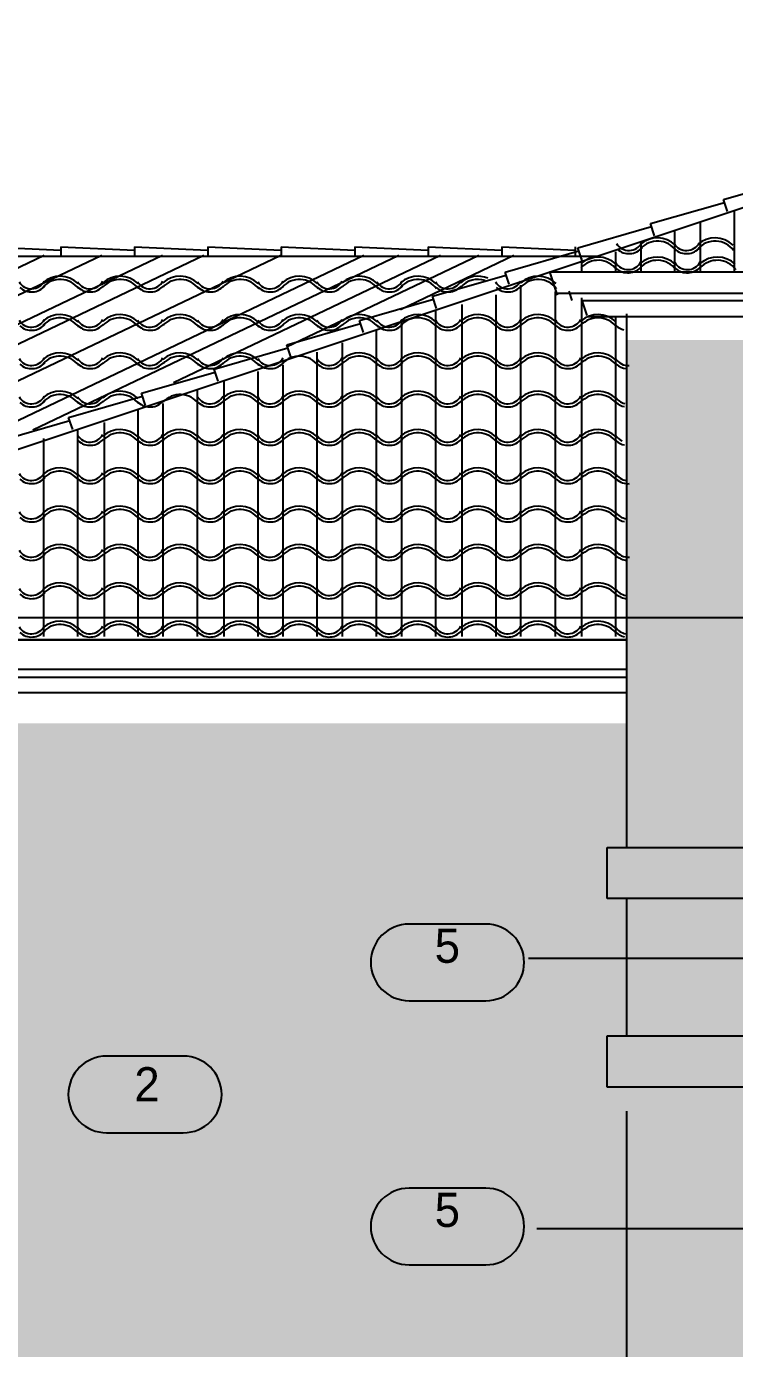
# Model space of a CAD drawing. Extents: x -92740 to -63661, y -15771 to -4391.
# Drawn here: x -86345.8 to -86179.6, y -8992 to -8681.6 of the extents above; entities that cross this region are included whole.
import ezdxf
from ezdxf.enums import TextEntityAlignment as Align

# ---------------------------------------------------------------- set-up
doc = ezdxf.new("R2010")
doc.units = 0
doc.header["$MEASUREMENT"] = 0
for name, color, linetype in [('B1NOTES', 2, 'Continuous'), ('ELEVATIONS', 7, 'Continuous'), ('ROOFTILE', 7, 'Continuous'), ('STUCCO', 4, 'Continuous')]:
    doc.layers.add(name, color=color, linetype=linetype)
doc.styles.add('DCADTXTSTYLE1', font='AVG_TP')
pattern_1 = [(20, (0, 0), (-2.1376259, 5.8730789), [-6.09375015, 0.15625]), (55, (0, 0), (-5.11970028, 3.58485273), [-6.09375015, 0.15625]), (80, (0, 0), (-6.15504846, 1.0853011), [-6.09375015, 0.15625])]

msp = doc.modelspace()

# ---------------------------------------------------------------- hatches: boundary and pattern name
at = {"layer": 'STUCCO', "linetype": 'Continuous', "ltscale": 18}
h = msp.add_hatch(dxfattribs=at)
h.set_pattern_fill('cement', color=9, scale=1.5625, style=0, pattern_type=2)
h.set_pattern_definition(pattern_1)
h.paths.add_polyline_path([(-86090.25, -9281), (-86043.75, -9281), (-86043.75, -8755.25), (-86205, -8755.25), (-86205, -8880.5), (-86163, -8880.5), (-86163, -8867), (-86158.5, -8858), (-86154, -8851.25), (-86145, -8845.25), (-86130, -8840.75), (-86114.25, -8842.25), (-86100, -8850.5), (-86091.75, -8862.5), (-86089.5, -8868.5), (-86088, -8879), (-86094, -8879), (-86094, -8891), (-86088.75, -8891), (-86088.75, -8924), (-86093.25, -8924), (-86093.25, -8936), (-86088.75, -8936)], flags=0)
h = msp.add_hatch(dxfattribs=at)
h.set_pattern_fill('cement', color=9, scale=1.5625, style=0, pattern_type=2)
h.set_pattern_definition(pattern_1)
h.paths.add_polyline_path([(-86205, -8880.5), (-86205, -8845.25), (-86491.5, -8845.25), (-86491.5, -8991.5), (-86440.5, -8991.5), (-86378.19, -9020.83), (-86378.19, -9029.75), (-86408.25, -9029.75), (-86408.25, -9047), (-86370.91, -9064.96), (-86309.25, -9064.96), (-86232, -9098.75), (-86232, -9106.25), (-86234.25, -9106.25), (-86234.25, -9108.5), (-86235.75, -9107), (-86235.75, -9110.75), (-86246.25, -9110.75), (-86246.25, -9123.5), (-86184.75, -9152.75), (-86184.75, -9158), (-86189.25, -9158), (-86189.25, -9159.5), (-86192.25, -9159.5), (-86192.25, -9161.75), (-86219.25, -9161.75), (-86219.25, -9304.25), (-86161.5, -9304.25), (-86161.5, -8936.75), (-86093.25, -8936.75), (-86093.25, -8925.5), (-86160.75, -8925.5), (-86160.75, -8880.5)], flags=0)

# ---------------------------------------------------------------- linework, layer by layer
at = {"layer": 'B1NOTES', "color": 1, "linetype": 'Continuous', "ltscale": 18}
for p, q in [((-86238, -8892.33), (-86256, -8892.33)), ((-86229, -8901.33), (-86229, -8901.33)), ((-86256, -8910.33), (-86238, -8910.33)), ((-86309, -8923.33), (-86327, -8923.33)), ((-86300, -8932.33), (-86300, -8932.33)), ((-86327, -8941.33), (-86309, -8941.33)), ((-86238, -8954.33), (-86256, -8954.33)), ((-86229, -8963.33), (-86229, -8963.33)), ((-86256, -8972.33), (-86238, -8972.33))]:
    msp.add_line(p, q, dxfattribs=at)
for centre, start, end in [((-86256, -8901.33), 90, 180), ((-86238, -8901.33), 0, 90), ((-86256, -8901.33), 180, 270), ((-86238, -8901.33), 270, 360), ((-86327, -8932.33), 90, 180), ((-86309, -8932.33), 0, 90), ((-86327, -8932.33), 180, 270), ((-86309, -8932.33), 270, 360), ((-86256, -8963.33), 90, 180), ((-86238, -8963.33), 0, 90), ((-86256, -8963.33), 180, 270), ((-86238, -8963.33), 270, 360)]:
    msp.add_arc(centre, 9, start, end, dxfattribs=at)
at = {"layer": 'ELEVATIONS', "color": 1, "linetype": 'Continuous', "ltscale": 18}
for p, q in [((-86487.72, -8827.48), (-86050.12, -8681.61)), ((-86182.23, -8722.2), (-86164.92, -8717.21)), ((-86199.31, -8727.89), (-86182, -8722.91)), ((-86181.28, -8725.04), (-86182.23, -8722.2)), ((-86216.39, -8733.58), (-86199.07, -8728.6)), ((-86198.36, -8730.73), (-86199.31, -8727.89)), ((-86355, -8733.36), (-86337.75, -8734.11)), ((-86337.75, -8733.36), (-86337.75, -8735.61)), ((-86337.75, -8733.36), (-86320.5, -8734.11)), ((-86320.5, -8733.36), (-86320.5, -8735.61)), ((-86320.5, -8733.36), (-86303.25, -8734.11)), ((-86303.25, -8733.36), (-86303.25, -8735.61)), ((-86303.25, -8733.36), (-86286, -8734.11)), ((-86286, -8733.36), (-86286, -8735.61)), ((-86286, -8733.36), (-86268.75, -8734.11)), ((-86268.75, -8733.36), (-86268.75, -8735.61)), ((-86268.75, -8733.36), (-86251.5, -8734.11)), ((-86251.5, -8733.36), (-86251.5, -8735.61)), ((-86251.5, -8733.36), (-86234.25, -8734.11)), ((-86234.25, -8733.36), (-86234.25, -8735.61)), ((-86234.25, -8733.36), (-86217, -8734.11)), ((-86217, -8733.36), (-86217, -8735.61)), ((-86215.44, -8736.43), (-86216.39, -8733.58)), ((-86211, -8735.61), (-86352.61, -8735.61)), ((-86233.46, -8739.27), (-86216.15, -8734.29)), ((-86250.54, -8744.96), (-86233.22, -8739.98)), ((-86232.51, -8742.12), (-86233.46, -8739.27)), ((-86223.03, -8739.25), (-86221.22, -8744.68)), ((-86223.03, -8739.25), (-86029.5, -8739.25)), ((-86267.61, -8750.66), (-86250.3, -8745.67)), ((-86249.59, -8747.81), (-86250.54, -8744.96)), ((-86221.37, -8744.23), (-86028, -8744.23)), ((-86218.52, -8743.78), (-86217.81, -8745.91)), ((-86215.44, -8745.91), (-86214.25, -8749.47)), ((-86215.44, -8745.91), (-86029.5, -8745.91)), ((-86204.97, -8749.11), (-86204.97, -8874.36)), ((-86284.69, -8756.35), (-86267.38, -8751.37)), ((-86266.67, -8753.5), (-86267.61, -8750.66)), ((-86214.16, -8749.73), (-86036.25, -8749.73)), ((-86301.77, -8762.04), (-86284.45, -8757.06)), ((-86283.74, -8759.19), (-86284.69, -8756.35)), ((-86318.84, -8767.73), (-86301.53, -8762.75)), ((-86300.82, -8764.89), (-86301.77, -8762.04)), ((-86317.89, -8770.58), (-86318.84, -8767.73)), ((-86335.92, -8773.42), (-86318.61, -8768.44)), ((-86353, -8779.12), (-86335.68, -8774.14)), ((-86334.97, -8776.27), (-86335.92, -8773.42)), ((-86204.97, -8825.61), (-86491.17, -8825.61)), ((-86486.06, -8832.46), (-86204.97, -8832.46)), ((-86482.4, -8834.4), (-86204.97, -8834.4)), ((-86478.85, -8837.96), (-86204.97, -8837.96)), ((-86209.5, -8874.36), (-86158.5, -8874.36)), ((-86209.5, -8886.36), (-86209.5, -8874.36)), ((-86158.5, -8886.36), (-86209.5, -8886.36)), ((-86204.97, -8886.36), (-86204.97, -8918.61)), ((-86209.5, -8918.61), (-86085, -8918.61)), ((-86209.5, -8930.61), (-86209.5, -8918.61)), ((-86085, -8930.61), (-86209.5, -8930.61)), ((-86204.97, -8936.28), (-86204.97, -9144.03))]:
    msp.add_line(p, q, dxfattribs=at)
at = {"layer": 'ELEVATIONS', "color": 2, "linetype": 'Continuous', "ltscale": 18}
for p, q in [((-86591.25, -8820.36), (-85560.71, -8820.36)), ((-86489.25, -8825.61), (-86204.97, -8825.61))]:
    msp.add_line(p, q, dxfattribs=at)
at = {"layer": 'ELEVATIONS', "color": 2, "linetype": 'Continuous', "ltscale": 12}
for p, q in [((-86228, -8900.33), (-86141, -8900.33)), ((-86226, -8963.83), (-86141.5, -8963.83))]:
    msp.add_line(p, q, dxfattribs=at)
at = {"layer": 'ROOFTILE', "color": 7, "linetype": 'Continuous', "ltscale": 18}
for p, q in [((-86187.62, -8739.36), (-86187.62, -8727.45)), ((-86179.65, -8739.36), (-86179.65, -8724.79)), ((-86193.62, -8739.36), (-86193.62, -8729.45)), ((-86201.53, -8739.36), (-86201.53, -8732.44)), ((-86491.17, -8806.7), (-86341.65, -8735.3)), ((-86491.17, -8819.95), (-86313.9, -8735.3)), ((-86490.9, -8813.01), (-86328.15, -8735.3)), ((-86487, -8822.61), (-86304.15, -8735.3)), ((-86469, -8822.61), (-86286.15, -8735.3)), ((-86372.91, -8786.04), (-86266.65, -8735.3)), ((-86344.36, -8776.34), (-86258.4, -8735.3)), ((-86311.33, -8765.23), (-86248.65, -8735.3)), ((-86284.78, -8756.85), (-86239.65, -8735.3)), ((-86258.05, -8748.03), (-86231.4, -8735.3)), ((-86215.44, -8739.36), (-86215.44, -8736.11)), ((-86207.47, -8739.36), (-86207.47, -8734.49)), ((-86229.75, -8824.86), (-86229.75, -8742.36)), ((-86235.57, -8824.86), (-86235.57, -8744.61)), ((-86221.64, -8824.86), (-86221.64, -8743.86)), ((-86215.44, -8824.86), (-86215.44, -8745.36)), ((-86249.74, -8824.86), (-86249.74, -8748.36)), ((-86243.54, -8824.86), (-86243.54, -8746.86)), ((-86257.71, -8824.86), (-86257.71, -8750.61)), ((-86207.47, -8824.86), (-86207.47, -8749.86)), ((-86263.65, -8824.86), (-86263.65, -8752.86)), ((-86277.56, -8824.86), (-86277.56, -8758.11)), ((-86271.62, -8824.86), (-86271.62, -8755.86)), ((-86285.53, -8824.86), (-86285.53, -8761.11)), ((-86299.44, -8824.86), (-86299.44, -8764.86)), ((-86291.47, -8824.86), (-86291.47, -8762.61)), ((-86305.64, -8824.86), (-86305.64, -8767.11)), ((-86313.75, -8824.86), (-86313.75, -8770.11)), ((-86319.57, -8824.86), (-86319.57, -8771.61)), ((-86333.74, -8824.86), (-86333.74, -8776.11)), ((-86327.54, -8824.86), (-86327.54, -8774.61)), ((-86341.71, -8824.86), (-86341.71, -8778.36))]:
    msp.add_line(p, q, dxfattribs=at)
for centre, radius, start, end in [((-86204.38, -8730.76), 3.44, 211.6504, 331.6052), ((-86204.38, -8730.76), 4.19, 228.3381, 319.0707), ((-86197.69, -8737.42), 6.16, 46.5154, 131.1465), ((-86197.69, -8737.42), 5.41, 36.0644, 138.0128), ((-86190.88, -8730.76), 3.44, 211.6504, 331.6052), ((-86190.88, -8730.76), 4.19, 228.3381, 319.0707), ((-86184.19, -8737.42), 6.16, 46.5154, 131.1465), ((-86184.19, -8737.42), 5.41, 36.0644, 138.0128), ((-86211.67, -8741.92), 6.16, 46.5154, 131.1465), ((-86211.67, -8741.92), 5.41, 36.0644, 138.0128), ((-86204.62, -8735.26), 3.44, 211.6504, 331.6052), ((-86197.76, -8741.92), 6.16, 46.5154, 131.1465), ((-86197.76, -8741.92), 5.41, 36.0644, 138.0128), ((-86190.72, -8735.26), 3.44, 211.6504, 331.6052), ((-86183.67, -8741.92), 6.16, 46.5154, 131.1465), ((-86183.67, -8741.92), 5.41, 36.0644, 138.0128), ((-86204.62, -8735.26), 4.19, 228.3381, 319.0707), ((-86190.72, -8735.26), 4.19, 228.3381, 319.0707), ((-86344.63, -8739.76), 3.44, 211.6504, 331.6052), ((-86344.63, -8739.76), 4.19, 228.3381, 319.0707), ((-86337.94, -8746.42), 6.16, 46.5154, 131.1465), ((-86337.94, -8746.42), 5.41, 36.0644, 138.0128), ((-86330.9, -8739.76), 3.44, 211.6504, 331.6052), ((-86330.9, -8739.76), 4.19, 228.3381, 319.0707), ((-86323.85, -8746.42), 6.16, 46.5154, 131.1465), ((-86323.85, -8746.42), 5.41, 36.0644, 138.0128), ((-86316.81, -8739.76), 3.44, 211.6504, 331.6052), ((-86316.81, -8739.76), 4.19, 228.3381, 319.0707), ((-86309.75, -8746.42), 6.16, 46.5154, 131.1465), ((-86309.75, -8746.42), 5.41, 36.0644, 138.0128), ((-86302.71, -8739.76), 3.44, 211.6504, 331.6052), ((-86302.71, -8739.76), 4.19, 228.3381, 319.0707), ((-86295.67, -8746.42), 6.16, 46.5154, 131.1465), ((-86295.67, -8746.42), 5.41, 36.0644, 138.0128), ((-86288.62, -8739.76), 3.44, 211.6504, 331.6052), ((-86288.62, -8739.76), 4.19, 228.3381, 319.0707), ((-86281.76, -8746.42), 6.16, 46.5154, 131.1465), ((-86281.76, -8746.42), 5.41, 36.0644, 138.0128), ((-86274.72, -8739.76), 3.44, 211.6504, 331.6052), ((-86274.72, -8739.76), 4.19, 228.3381, 319.0707), ((-86267.67, -8746.42), 6.16, 46.5154, 131.1465), ((-86267.67, -8746.42), 5.41, 36.0644, 138.0128), ((-86260.63, -8739.76), 3.44, 211.6504, 331.6052), ((-86260.63, -8739.76), 4.19, 228.3381, 319.0707), ((-86253.94, -8746.42), 6.16, 46.5154, 131.1465), ((-86253.94, -8746.42), 5.41, 36.0644, 138.0128), ((-86246.9, -8739.76), 3.44, 211.6504, 331.6052), ((-86246.9, -8739.76), 4.19, 228.3381, 319.0707), ((-86239.85, -8746.42), 6.16, 67.5766, 131.1465), ((-86239.85, -8746.42), 5.41, 71.5604, 138.0128), ((-86232.81, -8739.76), 3.44, 211.6504, 331.6052), ((-86232.81, -8739.76), 4.19, 228.3381, 319.0707), ((-86225.75, -8746.42), 6.16, 46.5154, 131.1465), ((-86225.75, -8746.42), 5.41, 36.0644, 138.0128), ((-86337.94, -8755.42), 6.16, 46.5154, 131.1465), ((-86323.85, -8755.42), 6.16, 46.5154, 131.1465), ((-86309.75, -8755.42), 6.16, 46.5154, 131.1465), ((-86295.67, -8755.42), 6.16, 46.5154, 131.1465), ((-86281.76, -8755.42), 6.16, 46.5154, 131.1465), ((-86267.67, -8755.42), 6.16, 46.5154, 131.1465), ((-86253.94, -8755.42), 6.16, 46.5154, 131.1465), ((-86239.85, -8755.42), 6.16, 46.5154, 131.1465), ((-86225.75, -8755.42), 6.16, 46.5154, 131.1465), ((-86211.67, -8755.42), 6.16, 46.5154, 131.1465), ((-86344.63, -8748.76), 3.44, 211.6504, 331.6052), ((-86344.63, -8748.76), 4.19, 228.3381, 319.0707), ((-86337.94, -8755.42), 5.41, 36.0644, 138.0128), ((-86330.9, -8748.76), 3.44, 211.6504, 331.6052), ((-86330.9, -8748.76), 4.19, 228.3381, 319.0707), ((-86323.85, -8755.42), 5.41, 36.0644, 138.0128), ((-86316.81, -8748.76), 3.44, 211.6504, 331.6052), ((-86316.81, -8748.76), 4.19, 228.3381, 319.0707), ((-86309.75, -8755.42), 5.41, 36.0644, 138.0128), ((-86302.71, -8748.76), 3.44, 211.6504, 331.6052), ((-86302.71, -8748.76), 4.19, 228.3381, 319.0707), ((-86295.67, -8755.42), 5.41, 36.0644, 138.0128), ((-86288.62, -8748.76), 3.44, 211.6504, 331.6052), ((-86288.62, -8748.76), 4.19, 228.3381, 319.0707), ((-86281.76, -8755.42), 5.41, 36.0644, 138.0128), ((-86274.72, -8748.76), 3.44, 211.6504, 331.6052), ((-86274.72, -8748.76), 4.19, 228.3381, 319.0707), ((-86267.67, -8755.42), 5.41, 36.0644, 138.0128), ((-86260.63, -8748.76), 3.44, 211.6504, 331.6052), ((-86260.63, -8748.76), 4.19, 228.3381, 319.0707), ((-86253.94, -8755.42), 5.41, 36.0644, 138.0128), ((-86246.9, -8748.76), 3.44, 211.6504, 331.6052), ((-86246.9, -8748.76), 4.19, 228.3381, 319.0707), ((-86239.85, -8755.42), 5.41, 36.0644, 138.0128), ((-86232.81, -8748.76), 3.44, 211.6504, 331.6052), ((-86232.81, -8748.76), 4.19, 228.3381, 319.0707), ((-86225.75, -8755.42), 5.41, 36.0644, 138.0128), ((-86218.71, -8748.76), 3.44, 211.6504, 331.6052), ((-86218.71, -8748.76), 4.19, 228.3381, 319.0707), ((-86211.67, -8755.42), 5.41, 36.0644, 138.0128), ((-86204.62, -8748.76), 4.19, 228.3381, 256.932), ((-86337.94, -8764.42), 6.16, 46.5154, 131.1465), ((-86323.85, -8764.42), 6.16, 46.5154, 131.1465), ((-86309.75, -8764.42), 6.16, 46.5154, 131.1465), ((-86295.67, -8764.42), 6.16, 46.5154, 131.1465), ((-86267.67, -8764.42), 6.16, 46.5154, 131.1465), ((-86253.94, -8764.42), 6.16, 46.5154, 131.1465), ((-86239.85, -8764.42), 6.16, 46.5154, 131.1465), ((-86225.75, -8764.42), 6.16, 46.5154, 131.1465), ((-86211.67, -8764.42), 6.16, 46.5154, 131.1465), ((-86344.63, -8757.76), 3.44, 211.6504, 331.6052), ((-86344.63, -8757.76), 4.19, 228.3381, 319.0707), ((-86337.94, -8764.42), 5.41, 36.0644, 138.0128), ((-86330.9, -8757.76), 3.44, 211.6504, 331.6052), ((-86330.9, -8757.76), 4.19, 228.3381, 319.0707), ((-86323.85, -8764.42), 5.41, 36.0644, 138.0128), ((-86316.81, -8757.76), 3.44, 211.6504, 331.6052), ((-86316.81, -8757.76), 4.19, 228.3381, 319.0707), ((-86309.75, -8764.42), 5.41, 36.0644, 138.0128), ((-86302.71, -8757.76), 3.44, 211.6504, 331.6052), ((-86302.71, -8757.76), 4.19, 228.3381, 319.0707), ((-86295.67, -8764.42), 5.41, 36.0644, 138.0128), ((-86288.62, -8757.76), 3.44, 211.6504, 331.6052), ((-86288.62, -8757.76), 4.19, 228.3381, 319.0707), ((-86281.76, -8764.42), 5.41, 36.0644, 138.0128), ((-86274.72, -8757.76), 3.44, 211.6504, 331.6052), ((-86274.72, -8757.76), 4.19, 228.3381, 319.0707), ((-86267.67, -8764.42), 5.41, 36.0644, 138.0128), ((-86260.63, -8757.76), 3.44, 211.6504, 331.6052), ((-86260.63, -8757.76), 4.19, 228.3381, 319.0707), ((-86253.94, -8764.42), 5.41, 36.0644, 138.0128), ((-86246.9, -8757.76), 3.44, 211.6504, 331.6052), ((-86246.9, -8757.76), 4.19, 228.3381, 319.0707), ((-86239.85, -8764.42), 5.41, 36.0644, 138.0128), ((-86232.81, -8757.76), 3.44, 211.6504, 331.6052), ((-86232.81, -8757.76), 4.19, 228.3381, 319.0707), ((-86225.75, -8764.42), 5.41, 36.0644, 138.0128), ((-86218.71, -8757.76), 3.44, 211.6504, 331.6052), ((-86218.71, -8757.76), 4.19, 228.3381, 319.0707), ((-86211.67, -8764.42), 5.41, 36.0644, 138.0128), ((-86204.62, -8757.76), 3.44, 211.6504, 275.2266), ((-86204.62, -8757.76), 4.19, 228.3381, 264.7683), ((-86337.94, -8773.42), 6.16, 46.5154, 131.1465), ((-86337.94, -8773.42), 5.41, 36.0644, 138.0128), ((-86323.85, -8773.42), 6.16, 46.5154, 131.1465), ((-86323.85, -8773.42), 5.41, 36.0644, 138.0128), ((-86309.75, -8773.42), 5.41, 36.0644, 138.0128), ((-86295.67, -8773.42), 6.16, 46.5154, 131.1465), ((-86295.67, -8773.42), 5.41, 36.0644, 138.0128), ((-86281.76, -8773.42), 6.16, 46.5154, 131.1465), ((-86281.76, -8773.42), 5.41, 36.0644, 138.0128), ((-86267.67, -8773.42), 6.16, 46.5154, 131.1465), ((-86267.67, -8773.42), 5.41, 36.0644, 138.0128), ((-86253.94, -8773.42), 6.16, 46.5154, 131.1465), ((-86253.94, -8773.42), 5.41, 36.0644, 138.0128), ((-86239.85, -8773.42), 6.16, 46.5154, 131.1465), ((-86239.85, -8773.42), 5.41, 36.0644, 138.0128), ((-86225.75, -8773.42), 6.16, 46.5154, 131.1465), ((-86225.75, -8773.42), 5.41, 36.0644, 138.0128), ((-86211.67, -8773.42), 6.16, 46.5154, 131.1465), ((-86211.67, -8773.42), 5.41, 36.0644, 138.0128), ((-86344.63, -8766.76), 3.44, 211.6504, 331.6052), ((-86344.63, -8766.76), 4.19, 228.3381, 319.0707), ((-86330.9, -8766.76), 3.44, 211.6504, 331.6052), ((-86330.9, -8766.76), 4.19, 228.3381, 319.0707), ((-86316.81, -8766.76), 4.19, 228.3381, 319.0707), ((-86302.71, -8766.76), 3.44, 211.6504, 331.6052), ((-86302.71, -8766.76), 4.19, 228.3381, 319.0707), ((-86288.62, -8766.76), 3.44, 211.6504, 331.6052), ((-86288.62, -8766.76), 4.19, 228.3381, 319.0707), ((-86274.72, -8766.76), 3.44, 211.6504, 331.6052), ((-86274.72, -8766.76), 4.19, 228.3381, 319.0707), ((-86260.63, -8766.76), 3.44, 211.6504, 331.6052), ((-86260.63, -8766.76), 4.19, 228.3381, 319.0707), ((-86246.9, -8766.76), 3.44, 211.6504, 331.6052), ((-86246.9, -8766.76), 4.19, 228.3381, 319.0707), ((-86232.81, -8766.76), 3.44, 211.6504, 331.6052), ((-86232.81, -8766.76), 4.19, 228.3381, 319.0707), ((-86218.71, -8766.76), 3.44, 211.6504, 331.6052), ((-86218.71, -8766.76), 4.19, 228.3381, 319.0707), ((-86204.62, -8766.76), 3.44, 211.6504, 256.932), ((-86204.62, -8766.76), 4.19, 228.3381, 258.634), ((-86330.9, -8775.76), 3.44, 211.6504, 331.6052), ((-86323.85, -8782.42), 6.16, 46.5154, 131.1465), ((-86323.85, -8782.42), 5.41, 36.0644, 138.0128), ((-86316.81, -8775.76), 3.44, 211.6504, 331.6052), ((-86309.75, -8782.42), 6.16, 46.5154, 131.1465), ((-86309.75, -8782.42), 5.41, 36.0644, 138.0128), ((-86302.71, -8775.76), 3.44, 211.6504, 331.6052), ((-86295.67, -8782.42), 6.16, 46.5154, 131.1465), ((-86295.67, -8782.42), 5.41, 36.0644, 138.0128), ((-86288.62, -8775.76), 3.44, 211.6504, 331.6052), ((-86281.76, -8782.42), 6.16, 46.5154, 131.1465), ((-86281.76, -8782.42), 5.41, 36.0644, 138.0128), ((-86274.72, -8775.76), 3.44, 211.6504, 331.6052), ((-86267.67, -8782.42), 6.16, 46.5154, 131.1465), ((-86267.67, -8782.42), 5.41, 36.0644, 138.0128), ((-86260.63, -8775.76), 3.44, 211.6504, 331.6052), ((-86253.94, -8782.42), 6.16, 46.5154, 131.1465), ((-86253.94, -8782.42), 5.41, 36.0644, 138.0128), ((-86246.9, -8775.76), 3.44, 211.6504, 331.6052), ((-86239.85, -8782.42), 6.16, 46.5154, 131.1465), ((-86239.85, -8782.42), 5.41, 36.0644, 138.0128), ((-86232.81, -8775.76), 3.44, 211.6504, 331.6052), ((-86225.75, -8782.42), 6.16, 46.5154, 131.1465), ((-86225.75, -8782.42), 5.41, 36.0644, 138.0128), ((-86218.71, -8775.76), 3.44, 211.6504, 331.6052), ((-86211.67, -8782.42), 6.16, 46.5154, 131.1465), ((-86211.67, -8782.42), 5.41, 36.0644, 138.0128), ((-86330.9, -8775.76), 4.19, 228.3381, 319.0707), ((-86316.81, -8775.76), 4.19, 228.3381, 319.0707), ((-86302.71, -8775.76), 4.19, 228.3381, 319.0707), ((-86288.62, -8775.76), 4.19, 228.3381, 319.0707), ((-86274.72, -8775.76), 4.19, 228.3381, 319.0707), ((-86260.63, -8775.76), 4.19, 228.3381, 319.0707), ((-86246.9, -8775.76), 4.19, 228.3381, 319.0707), ((-86232.81, -8775.76), 4.19, 228.3381, 319.0707), ((-86218.71, -8775.76), 4.19, 228.3381, 319.0707), ((-86204.62, -8775.76), 3.44, 211.6504, 246.5784), ((-86204.62, -8775.76), 4.19, 228.3381, 258.634), ((-86344.63, -8784.76), 3.44, 211.6504, 331.6052), ((-86337.94, -8791.42), 6.16, 46.5154, 131.1465), ((-86337.94, -8791.42), 5.41, 36.0644, 138.0128), ((-86330.9, -8784.76), 3.44, 211.6504, 331.6052), ((-86323.85, -8791.42), 6.16, 46.5154, 131.1465), ((-86323.85, -8791.42), 5.41, 36.0644, 138.0128), ((-86316.81, -8784.76), 3.44, 211.6504, 331.6052), ((-86309.75, -8791.42), 6.16, 46.5154, 131.1465), ((-86309.75, -8791.42), 5.41, 36.0644, 138.0128), ((-86302.71, -8784.76), 3.44, 211.6504, 331.6052), ((-86295.67, -8791.42), 6.16, 46.5154, 131.1465), ((-86295.67, -8791.42), 5.41, 36.0644, 138.0128), ((-86288.62, -8784.76), 3.44, 211.6504, 331.6052), ((-86281.76, -8791.42), 6.16, 46.5154, 131.1465), ((-86281.76, -8791.42), 5.41, 36.0644, 138.0128), ((-86274.72, -8784.76), 3.44, 211.6504, 331.6052), ((-86267.67, -8791.42), 6.16, 46.5154, 131.1465), ((-86267.67, -8791.42), 5.41, 36.0644, 138.0128), ((-86260.63, -8784.76), 3.44, 211.6504, 331.6052), ((-86253.94, -8791.42), 6.16, 46.5154, 131.1465), ((-86253.94, -8791.42), 5.41, 36.0644, 138.0128), ((-86246.9, -8784.76), 3.44, 211.6504, 331.6052), ((-86239.85, -8791.42), 6.16, 46.5154, 131.1465), ((-86239.85, -8791.42), 5.41, 36.0644, 138.0128), ((-86232.81, -8784.76), 3.44, 211.6504, 331.6052), ((-86225.75, -8791.42), 6.16, 46.5154, 131.1465), ((-86225.75, -8791.42), 5.41, 36.0644, 138.0128), ((-86218.71, -8784.76), 3.44, 211.6504, 331.6052), ((-86211.67, -8791.42), 6.16, 46.5154, 131.1465), ((-86211.67, -8791.42), 5.41, 36.0644, 138.0128), ((-86204.62, -8784.76), 3.44, 211.6504, 264.7683), ((-86344.63, -8784.76), 4.19, 228.3381, 319.0707), ((-86330.9, -8784.76), 4.19, 228.3381, 319.0707), ((-86316.81, -8784.76), 4.19, 228.3381, 319.0707), ((-86302.71, -8784.76), 4.19, 228.3381, 319.0707), ((-86288.62, -8784.76), 4.19, 228.3381, 319.0707), ((-86274.72, -8784.76), 4.19, 228.3381, 319.0707), ((-86260.63, -8784.76), 4.19, 228.3381, 319.0707), ((-86246.9, -8784.76), 4.19, 228.3381, 319.0707), ((-86232.81, -8784.76), 4.19, 228.3381, 319.0707), ((-86218.71, -8784.76), 4.19, 228.3381, 319.0707), ((-86204.62, -8784.76), 4.19, 228.3381, 275.2266), ((-86344.63, -8793.76), 3.44, 211.6504, 331.6052), ((-86337.94, -8800.42), 6.16, 46.5154, 131.1465), ((-86337.94, -8800.42), 5.41, 36.0644, 138.0128), ((-86330.9, -8793.76), 3.44, 211.6504, 331.6052), ((-86323.85, -8800.42), 6.16, 46.5154, 131.1465), ((-86323.85, -8800.42), 5.41, 36.0644, 138.0128), ((-86316.81, -8793.76), 3.44, 211.6504, 331.6052), ((-86309.75, -8800.42), 6.16, 46.5154, 131.1465), ((-86309.75, -8800.42), 5.41, 36.0644, 138.0128), ((-86302.71, -8793.76), 3.44, 211.6504, 331.6052), ((-86295.67, -8800.42), 6.16, 46.5154, 131.1465), ((-86295.67, -8800.42), 5.41, 36.0644, 138.0128), ((-86288.62, -8793.76), 3.44, 211.6504, 331.6052), ((-86281.76, -8800.42), 6.16, 46.5154, 131.1465), ((-86281.76, -8800.42), 5.41, 36.0644, 138.0128), ((-86274.72, -8793.76), 3.44, 211.6504, 331.6052), ((-86267.67, -8800.42), 6.16, 46.5154, 131.1465), ((-86267.67, -8800.42), 5.41, 36.0644, 138.0128), ((-86260.63, -8793.76), 3.44, 211.6504, 331.6052), ((-86253.94, -8800.42), 6.16, 46.5154, 131.1465), ((-86253.94, -8800.42), 5.41, 36.0644, 138.0128), ((-86246.9, -8793.76), 3.44, 211.6504, 331.6052), ((-86239.85, -8800.42), 6.16, 46.5154, 131.1465), ((-86239.85, -8800.42), 5.41, 36.0644, 138.0128), ((-86232.81, -8793.76), 3.44, 211.6504, 331.6052), ((-86225.75, -8800.42), 6.16, 46.5154, 131.1465), ((-86225.75, -8800.42), 5.41, 36.0644, 138.0128), ((-86218.71, -8793.76), 3.44, 211.6504, 331.6052), ((-86211.67, -8800.42), 6.16, 46.5154, 131.1465), ((-86211.67, -8800.42), 5.41, 36.0644, 138.0128), ((-86204.62, -8793.76), 3.44, 211.6504, 263.6049), ((-86344.63, -8793.76), 4.19, 228.3381, 319.0707), ((-86330.9, -8793.76), 4.19, 228.3381, 319.0707), ((-86316.81, -8793.76), 4.19, 228.3381, 319.0707), ((-86302.71, -8793.76), 4.19, 228.3381, 319.0707), ((-86288.62, -8793.76), 4.19, 228.3381, 319.0707), ((-86274.72, -8793.76), 4.19, 228.3381, 319.0707), ((-86260.63, -8793.76), 4.19, 228.3381, 319.0707), ((-86246.9, -8793.76), 4.19, 228.3381, 319.0707), ((-86232.81, -8793.76), 4.19, 228.3381, 319.0707), ((-86218.71, -8793.76), 4.19, 228.3381, 319.0707), ((-86204.62, -8793.76), 4.19, 228.3381, 258.634), ((-86344.63, -8802.76), 3.44, 211.6504, 331.6052), ((-86337.94, -8809.42), 6.16, 46.5154, 131.1465), ((-86337.94, -8809.42), 5.41, 36.0644, 138.0128), ((-86330.9, -8802.76), 3.44, 211.6504, 331.6052), ((-86323.85, -8809.42), 6.16, 46.5154, 131.1465), ((-86323.85, -8809.42), 5.41, 36.0644, 138.0128), ((-86316.81, -8802.76), 3.44, 211.6504, 331.6052), ((-86309.75, -8809.42), 6.16, 46.5154, 131.1465), ((-86309.75, -8809.42), 5.41, 36.0644, 138.0128), ((-86302.71, -8802.76), 3.44, 211.6504, 331.6052), ((-86295.67, -8809.42), 6.16, 46.5154, 131.1465), ((-86295.67, -8809.42), 5.41, 36.0644, 138.0128), ((-86288.62, -8802.76), 3.44, 211.6504, 331.6052), ((-86281.76, -8809.42), 6.16, 46.5154, 131.1465), ((-86281.76, -8809.42), 5.41, 36.0644, 138.0128), ((-86274.72, -8802.76), 3.44, 211.6504, 331.6052), ((-86267.67, -8809.42), 6.16, 46.5154, 131.1465), ((-86267.67, -8809.42), 5.41, 36.0644, 138.0128), ((-86260.63, -8802.76), 3.44, 211.6504, 331.6052), ((-86253.94, -8809.42), 6.16, 46.5154, 131.1465), ((-86253.94, -8809.42), 5.41, 36.0644, 138.0128), ((-86246.9, -8802.76), 3.44, 211.6504, 331.6052), ((-86239.85, -8809.42), 6.16, 46.5154, 131.1465), ((-86239.85, -8809.42), 5.41, 36.0644, 138.0128), ((-86232.81, -8802.76), 3.44, 211.6504, 331.6052), ((-86225.75, -8809.42), 6.16, 46.5154, 131.1465), ((-86225.75, -8809.42), 5.41, 36.0644, 138.0128), ((-86218.71, -8802.76), 3.44, 211.6504, 331.6052), ((-86211.67, -8809.42), 6.16, 46.5154, 131.1465), ((-86211.67, -8809.42), 5.41, 36.0644, 138.0128), ((-86204.62, -8802.76), 3.44, 211.6504, 276.3888), ((-86344.63, -8802.76), 4.19, 228.3381, 319.0707), ((-86330.9, -8802.76), 4.19, 228.3381, 319.0707), ((-86316.81, -8802.76), 4.19, 228.3381, 319.0707), ((-86302.71, -8802.76), 4.19, 228.3381, 319.0707), ((-86288.62, -8802.76), 4.19, 228.3381, 319.0707), ((-86274.72, -8802.76), 4.19, 228.3381, 319.0707), ((-86260.63, -8802.76), 4.19, 228.3381, 319.0707), ((-86246.9, -8802.76), 4.19, 228.3381, 319.0707), ((-86232.81, -8802.76), 4.19, 228.3381, 319.0707), ((-86218.71, -8802.76), 4.19, 228.3381, 319.0707), ((-86204.62, -8802.76), 4.19, 228.3381, 265.5742), ((-86344.63, -8811.76), 3.44, 211.6504, 331.6052), ((-86344.63, -8811.76), 4.19, 228.3381, 319.0707), ((-86337.94, -8818.42), 6.16, 46.5154, 131.1465), ((-86337.94, -8818.42), 5.41, 36.0644, 138.0128), ((-86330.9, -8811.76), 3.44, 211.6504, 331.6052), ((-86330.9, -8811.76), 4.19, 228.3381, 319.0707), ((-86323.85, -8818.42), 6.16, 46.5154, 131.1465), ((-86323.85, -8818.42), 5.41, 36.0644, 138.0128), ((-86316.81, -8811.76), 3.44, 211.6504, 331.6052), ((-86316.81, -8811.76), 4.19, 228.3381, 319.0707), ((-86309.75, -8818.42), 6.16, 46.5154, 131.1465), ((-86309.75, -8818.42), 5.41, 36.0644, 138.0128), ((-86302.71, -8811.76), 3.44, 211.6504, 331.6052), ((-86302.71, -8811.76), 4.19, 228.3381, 319.0707), ((-86295.67, -8818.42), 6.16, 46.5154, 131.1465), ((-86295.67, -8818.42), 5.41, 36.0644, 138.0128), ((-86288.62, -8811.76), 3.44, 211.6504, 331.6052), ((-86288.62, -8811.76), 4.19, 228.3381, 319.0707), ((-86281.76, -8818.42), 6.16, 46.5154, 131.1465), ((-86281.76, -8818.42), 5.41, 36.0644, 138.0128), ((-86274.72, -8811.76), 3.44, 211.6504, 331.6052), ((-86274.72, -8811.76), 4.19, 228.3381, 319.0707), ((-86267.67, -8818.42), 6.16, 46.5154, 131.1465), ((-86267.67, -8818.42), 5.41, 36.0644, 138.0128), ((-86260.63, -8811.76), 3.44, 211.6504, 331.6052), ((-86260.63, -8811.76), 4.19, 228.3381, 319.0707), ((-86253.94, -8818.42), 6.16, 46.5154, 131.1465), ((-86253.94, -8818.42), 5.41, 36.0644, 138.0128), ((-86246.9, -8811.76), 3.44, 211.6504, 331.6052), ((-86246.9, -8811.76), 4.19, 228.3381, 319.0707), ((-86239.85, -8818.42), 6.16, 46.5154, 131.1465), ((-86239.85, -8818.42), 5.41, 36.0644, 138.0128), ((-86232.81, -8811.76), 3.44, 211.6504, 331.6052), ((-86232.81, -8811.76), 4.19, 228.3381, 319.0707), ((-86225.75, -8818.42), 6.16, 46.5154, 131.1465), ((-86225.75, -8818.42), 5.41, 36.0644, 138.0128), ((-86218.71, -8811.76), 3.44, 211.6504, 331.6052), ((-86218.71, -8811.76), 4.19, 228.3381, 319.0707), ((-86211.67, -8818.42), 6.16, 46.5154, 131.1465), ((-86211.67, -8818.42), 5.41, 36.0644, 138.0128), ((-86204.62, -8811.76), 3.44, 211.6504, 261.7809), ((-86204.62, -8811.76), 4.19, 228.3381, 265.5742), ((-86344.63, -8820.76), 3.44, 211.6504, 331.6052), ((-86344.63, -8820.76), 4.19, 228.3381, 319.0707), ((-86337.94, -8827.42), 6.16, 46.5154, 131.1465), ((-86337.94, -8827.42), 5.41, 36.0644, 138.0128), ((-86330.9, -8820.76), 3.44, 211.6504, 331.6052), ((-86330.9, -8820.76), 4.19, 228.3381, 319.0707), ((-86323.85, -8827.42), 6.16, 46.5154, 131.1465), ((-86323.85, -8827.42), 5.41, 36.0644, 138.0128), ((-86316.81, -8820.76), 3.44, 211.6504, 331.6052), ((-86316.81, -8820.76), 4.19, 228.3381, 319.0707), ((-86309.75, -8827.42), 6.16, 46.5154, 131.1465), ((-86309.75, -8827.42), 5.41, 36.0644, 138.0128), ((-86302.71, -8820.76), 3.44, 211.6504, 331.6052), ((-86302.71, -8820.76), 4.19, 228.3381, 319.0707), ((-86295.67, -8827.42), 6.16, 46.5154, 131.1465), ((-86295.67, -8827.42), 5.41, 36.0644, 138.0128), ((-86288.62, -8820.76), 3.44, 211.6504, 331.6052), ((-86288.62, -8820.76), 4.19, 228.3381, 319.0707), ((-86281.76, -8827.42), 6.16, 46.5154, 131.1465), ((-86281.76, -8827.42), 5.41, 36.0644, 138.0128), ((-86274.72, -8820.76), 3.44, 211.6504, 331.6052), ((-86274.72, -8820.76), 4.19, 228.3381, 319.0707), ((-86267.67, -8827.42), 6.16, 46.5154, 131.1465), ((-86267.67, -8827.42), 5.41, 36.0644, 138.0128), ((-86260.63, -8820.76), 3.44, 211.6504, 331.6052), ((-86260.63, -8820.76), 4.19, 228.3381, 319.0707), ((-86253.94, -8827.42), 6.16, 46.5154, 131.1465), ((-86253.94, -8827.42), 5.41, 36.0644, 138.0128), ((-86246.9, -8820.76), 3.44, 211.6504, 331.6052), ((-86246.9, -8820.76), 4.19, 228.3381, 319.0707), ((-86239.85, -8827.42), 6.16, 46.5154, 131.1465), ((-86239.85, -8827.42), 5.41, 36.0644, 138.0128), ((-86232.81, -8820.76), 3.44, 211.6504, 331.6052), ((-86232.81, -8820.76), 4.19, 228.3381, 319.0707), ((-86225.75, -8827.42), 6.16, 46.5154, 131.1465), ((-86225.75, -8827.42), 5.41, 36.0644, 138.0128), ((-86218.71, -8820.76), 3.44, 211.6504, 331.6052), ((-86218.71, -8820.76), 4.19, 228.3381, 319.0707), ((-86211.67, -8827.42), 6.16, 46.5154, 131.1465), ((-86211.67, -8827.42), 5.41, 36.0644, 138.0128), ((-86204.62, -8820.76), 3.44, 211.6504, 261.7809), ((-86204.62, -8820.76), 4.19, 228.3381, 258.634)]:
    msp.add_arc(centre, radius, start, end, dxfattribs=at)

# ---------------------------------------------------------------- texts
at = {"layer": 'B1NOTES', "color": 3, "linetype": 'Continuous', "ltscale": 12, "style": 'DCADTXTSTYLE1'}
for s, p in [('5', (-86250, -8903.83)), ('2', (-86320.5, -8936.33)), ('5', (-86250, -8965.83))]:
    msp.add_text(s, height=8, dxfattribs=at).set_placement(p, align=Align.BOTTOM_LEFT)

doc.saveas('drawing.dxf')
